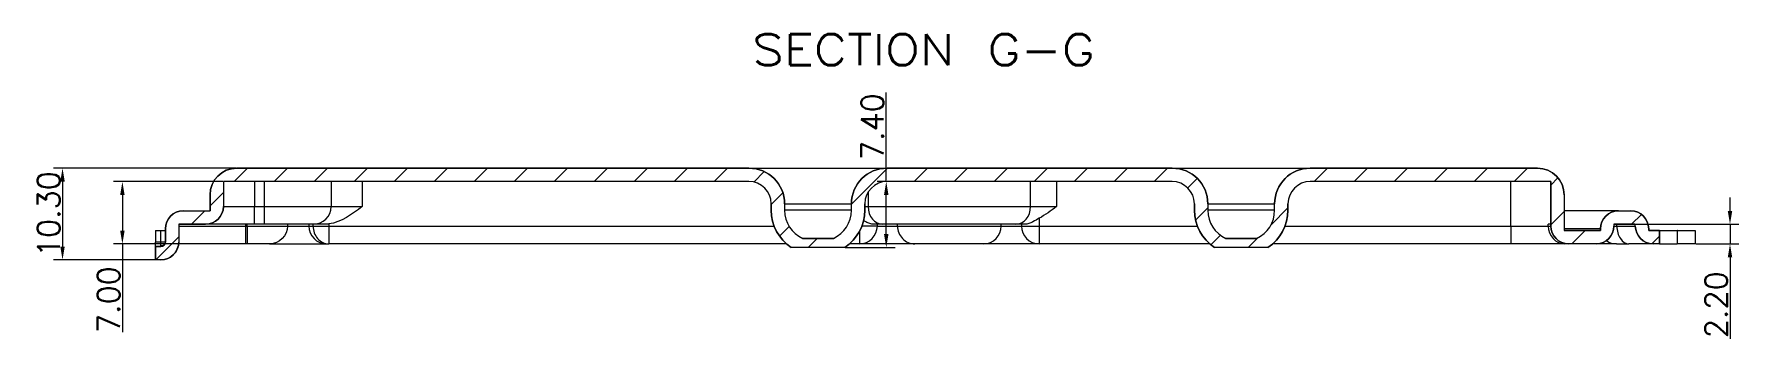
# Model space of a CAD drawing. Header units: millimetres. Extents: x 958 to 3026, y 447 to 1692.
# Drawn here: x 2532.4 to 2723.8, y 1078.8 to 1113.1 of the extents above; entities that cross this region are included whole.
import ezdxf

# ---------------------------------------------------------------- set-up
doc = ezdxf.new("R2010")
doc.units = ezdxf.units.MM
for name, color, linetype, true_color in [('1', 7, 'Continuous', 0xffffff), ('3', 7, 'Continuous', 0xffffff), ('Top', 7, 'Continuous', 0xffffff)]:
    doc.layers.add(name, color=color, linetype=linetype, true_color=true_color)
doc.layers.add('尺寸线层2', color=3, linetype='Continuous')
doc.styles.get("Standard").update_dxf_attribs({"font": 'txt', "bigfont": 'gbcbig.shx'})
doc.styles.add('标准', font='txt.shx')
doc.dimstyles.new('小粟 Standard', dxfattribs={"dimtxt": 2.5, "dimasz": 1.5, "dimexe": 1, "dimexo": 0.05, "dimgap": 0.3, "dimtad": 1, "dimzin": 0, "dimdsep": 46, "dimtxsty": 'Standard', "dimcen": 0.09, "dimadec": 1, "dimazin": 0, "dimtfac": 1, "dimtmove": 0, "dimatfit": 3, "dimfxl": 1, "dimtolj": 1, "dimtzin": 0, "dimlwd": 13, "dimlwe": 13, "dimarcsym": 0})

# ---------------------------------------------------------------- blocks, each defined once
blk = doc.blocks.new('*D44')
at = {"layer": 'Defpoints', "color": 0}
for p in [(2712.17, 1091.69), (2718.9, 1089.49), (2722.8, 1089.49)]:
    blk.add_point(p, dxfattribs=at)
at = {"layer": '尺寸线层2', "color": 0, "lineweight": 13}
for p, q in [((2722.8, 1093.19), (2722.8, 1094.69)), ((2712.22, 1091.69), (2723.8, 1091.69)), ((2722.8, 1091.69), (2722.8, 1089.49)), ((2718.95, 1089.49), (2723.8, 1089.49)), ((2722.8, 1087.99), (2722.8, 1078.81))]:
    blk.add_line(p, q, dxfattribs=at)
at = {"layer": '尺寸线层2', "color": 0}
for points in [[(2722.55, 1093.19), (2723.05, 1093.19), (2722.8, 1091.69)], [(2722.55, 1087.99), (2723.05, 1087.99), (2722.8, 1089.49)]]:
    blk.add_solid(points, dxfattribs=at)
at = {"layer": '尺寸线层2', "color": 0, "insert": (2721.25, 1082.65), "char_height": 2.5, "attachment_point": 5, "rotation": 90, "style": '标准'}
blk.add_mtext('\\A1;2.20', dxfattribs=at)
blk = doc.blocks.new('*D45')
at = {"layer": 'Defpoints', "color": 0}
for p in [(2553.68, 1096.49), (2542.35, 1089.49), (2548.67, 1089.49)]:
    blk.add_point(p, dxfattribs=at)
at = {"layer": '尺寸线层2', "color": 0, "lineweight": 13}
for p, q in [((2553.63, 1096.49), (2541.35, 1096.49)), ((2542.35, 1094.99), (2542.35, 1090.99)), ((2548.62, 1089.49), (2541.35, 1089.49)), ((2542.35, 1089.49), (2542.35, 1079.58))]:
    blk.add_line(p, q, dxfattribs=at)
at = {"layer": '尺寸线层2', "color": 0}
for points in [[(2542.1, 1094.99), (2542.6, 1094.99), (2542.35, 1096.49)], [(2542.1, 1090.99), (2542.6, 1090.99), (2542.35, 1089.49)]]:
    blk.add_solid(points, dxfattribs=at)
at = {"layer": '尺寸线层2', "color": 0, "insert": (2540.8, 1083.22), "char_height": 2.5, "attachment_point": 5, "rotation": 90, "style": '标准'}
blk.add_mtext('\\A1;7.00', dxfattribs=at)
blk = doc.blocks.new('*D46')
at = {"layer": 'Defpoints', "color": 0}
for p in [(2555.18, 1097.99), (2535.63, 1087.69), (2546.08, 1087.69)]:
    blk.add_point(p, dxfattribs=at)
at = {"layer": '尺寸线层2', "color": 0, "lineweight": 13}
for p, q in [((2555.13, 1097.99), (2534.63, 1097.99)), ((2535.63, 1096.49), (2535.63, 1089.19)), ((2546.03, 1087.69), (2534.63, 1087.69))]:
    blk.add_line(p, q, dxfattribs=at)
at = {"layer": '尺寸线层2', "color": 0}
for points in [[(2535.38, 1096.49), (2535.88, 1096.49), (2535.63, 1097.99)], [(2535.38, 1089.19), (2535.88, 1089.19), (2535.63, 1087.69)]]:
    blk.add_solid(points, dxfattribs=at)
at = {"layer": '尺寸线层2', "color": 0, "insert": (2534.08, 1092.84), "char_height": 2.5, "attachment_point": 5, "rotation": 90, "style": '标准'}
blk.add_mtext('\\A1;10.30', dxfattribs=at)
blk = doc.blocks.new('*D47')
at = {"layer": 'Defpoints', "color": 0}
for p in [(2628.09, 1096.49), (2628.18, 1096.49), (2623.43, 1089.09)]:
    blk.add_point(p, dxfattribs=at)
at = {"layer": '尺寸线层2', "color": 0, "lineweight": 13}
for p, q in [((2628.09, 1096.49), (2628.09, 1106.5)), ((2628.13, 1096.49), (2627.09, 1096.49)), ((2628.09, 1090.59), (2628.09, 1094.99)), ((2623.48, 1089.09), (2629.09, 1089.09))]:
    blk.add_line(p, q, dxfattribs=at)
at = {"layer": '尺寸线层2', "color": 0}
for points in [[(2627.84, 1094.99), (2628.34, 1094.99), (2628.09, 1096.49)], [(2627.84, 1090.59), (2628.34, 1090.59), (2628.09, 1089.09)]]:
    blk.add_solid(points, dxfattribs=at)
at = {"layer": '尺寸线层2', "color": 0, "insert": (2626.54, 1102.66), "char_height": 2.5, "attachment_point": 5, "rotation": 90, "style": '标准'}
blk.add_mtext('\\A1;7.40', dxfattribs=at)

msp = doc.modelspace()

# ---------------------------------------------------------------- hatches: boundary and pattern name
at = {"layer": 'Top', "linetype": 'Continuous', "lineweight": 13}
h = msp.add_hatch(dxfattribs=at)
h.set_pattern_fill('ANSI31', color=4, style=0)
h.set_pattern_definition([(45, (2255.053, 724.8045), (-2.245064, 2.245064), [])])
edge = h.paths.add_edge_path()
edge.add_line((2712.173, 1091.494), (2712.173, 1091.694))
edge.add_line((2712.173, 1091.694), (2709.773, 1091.694))
edge.add_line((2709.773, 1091.694), (2709.773, 1091.494))
edge.add_ellipse((2707.773, 1091.494), major_axis=(0, 2), ratio=1, start_angle=180, end_angle=270, ccw=False)
edge.add_line((2707.773, 1089.494), (2704.685, 1089.494))
edge.add_ellipse((2704.685, 1091.494), major_axis=(0, 2), ratio=1, start_angle=90, end_angle=180, ccw=False)
edge.add_line((2702.685, 1091.494), (2702.685, 1096.494))
edge.add_line((2702.685, 1096.494), (2675.685, 1096.494))
edge.add_arc((2675.685, 1093.994), 2.5, 90, 180)
edge.add_line((2673.185, 1093.994), (2673.185, 1093.269))
edge.add_ellipse((2668.185, 1093.269), major_axis=(0, 5), ratio=1, start_angle=213.36701, end_angle=270, ccw=False)
edge.add_line((2670.935, 1089.094), (2664.935, 1089.094))
edge.add_ellipse((2667.685, 1093.269), major_axis=(0, 5), ratio=1, start_angle=90, end_angle=146.63299, ccw=False)
edge.add_line((2662.685, 1093.269), (2662.685, 1093.994))
edge.add_arc((2660.185, 1093.994), 2.5, 0, 90)
edge.add_line((2660.185, 1096.494), (2628.185, 1096.494))
edge.add_arc((2628.185, 1093.994), 2.5, 90, 180)
edge.add_line((2625.685, 1093.994), (2625.685, 1093.269))
edge.add_ellipse((2620.685, 1093.269), major_axis=(0, 5), ratio=1, start_angle=213.36701, end_angle=270, ccw=False)
edge.add_line((2623.435, 1089.094), (2617.435, 1089.094))
edge.add_ellipse((2620.185, 1093.269), major_axis=(0, 5), ratio=1, start_angle=90, end_angle=146.63299, ccw=False)
edge.add_line((2615.185, 1093.269), (2615.185, 1093.994))
edge.add_arc((2612.685, 1093.994), 2.5, 0, 90)
edge.add_line((2612.685, 1096.494), (2553.685, 1096.494))
edge.add_line((2553.685, 1096.494), (2553.685, 1093.694))
edge.add_ellipse((2551.685, 1093.694), major_axis=(0, 2), ratio=1, start_angle=180, end_angle=270, ccw=False)
edge.add_line((2551.685, 1091.694), (2548.673, 1091.694))
edge.add_line((2548.673, 1091.694), (2548.673, 1089.694))
edge.add_ellipse((2546.673, 1089.694), major_axis=(0, 2), ratio=1, start_angle=180, end_angle=270, ccw=False)
edge.add_line((2546.673, 1087.694), (2546.085, 1087.694))
edge.add_line((2546.085, 1087.694), (2546.085, 1089.194))
edge.add_line((2546.085, 1089.194), (2546.673, 1089.194))
edge.add_arc((2546.673, 1089.694), 0.5, 270, 360)
edge.add_line((2547.173, 1089.694), (2547.173, 1091.194))
edge.add_ellipse((2549.173, 1091.194), major_axis=(0, 2), ratio=1, start_angle=360, end_angle=450, ccw=False)
edge.add_line((2549.173, 1093.194), (2552.185, 1093.194))
edge.add_line((2552.185, 1093.194), (2552.185, 1094.994))
edge.add_ellipse((2555.185, 1094.994), major_axis=(0, 3), ratio=1, start_angle=360, end_angle=450, ccw=False)
edge.add_line((2555.185, 1097.994), (2612.685, 1097.994))
edge.add_ellipse((2612.685, 1093.994), major_axis=(0, 4), ratio=1, start_angle=270, end_angle=360, ccw=False)
edge.add_line((2616.685, 1093.994), (2616.685, 1093.269))
edge.add_arc((2620.185, 1093.269), 3.5, 180, 245.1455)
edge.add_line((2618.714, 1090.094), (2622.156, 1090.094))
edge.add_arc((2620.685, 1093.269), 3.5, 294.8545, 360)
edge.add_line((2624.185, 1093.269), (2624.185, 1093.994))
edge.add_ellipse((2628.185, 1093.994), major_axis=(0, 4), ratio=1, start_angle=360, end_angle=450, ccw=False)
edge.add_line((2628.185, 1097.994), (2660.185, 1097.994))
edge.add_ellipse((2660.185, 1093.994), major_axis=(0, 4), ratio=1, start_angle=270, end_angle=360, ccw=False)
edge.add_line((2664.185, 1093.994), (2664.185, 1093.269))
edge.add_arc((2667.685, 1093.269), 3.5, 180, 245.1455)
edge.add_line((2666.214, 1090.094), (2669.656, 1090.094))
edge.add_arc((2668.185, 1093.269), 3.5, 294.8545, 360)
edge.add_line((2671.685, 1093.269), (2671.685, 1093.994))
edge.add_ellipse((2675.685, 1093.994), major_axis=(0, 4), ratio=1, start_angle=360, end_angle=450, ccw=False)
edge.add_line((2675.685, 1097.994), (2701.185, 1097.994))
edge.add_ellipse((2701.185, 1094.994), major_axis=(0, 3), ratio=1, start_angle=270, end_angle=360, ccw=False)
edge.add_line((2704.185, 1094.994), (2704.185, 1090.994))
edge.add_line((2704.185, 1090.994), (2708.273, 1090.994))
edge.add_line((2708.273, 1090.994), (2708.273, 1091.194))
edge.add_ellipse((2710.273, 1091.194), major_axis=(0, 2), ratio=1, start_angle=360, end_angle=450, ccw=False)
edge.add_line((2710.273, 1093.194), (2711.673, 1093.194))
edge.add_ellipse((2711.673, 1091.194), major_axis=(0, 2), ratio=1, start_angle=270, end_angle=360, ccw=False)
edge.add_line((2713.673, 1091.194), (2713.673, 1090.994))
edge.add_line((2713.673, 1090.994), (2714.885, 1090.994))
edge.add_line((2714.885, 1090.994), (2714.885, 1089.494))
edge.add_line((2714.885, 1089.494), (2714.173, 1089.494))
edge.add_ellipse((2714.173, 1091.494), major_axis=(0, 2), ratio=1, start_angle=90, end_angle=180, ccw=False)

# ---------------------------------------------------------------- linework, layer by layer
at = {"layer": '1', "color": 7, "linetype": 'Continuous', "lineweight": 20}
for p, q in [((2612.685, 1096.494), (2553.685, 1096.494)), ((2553.685, 1096.494), (2553.685, 1093.694)), ((2555.185, 1097.994), (2612.685, 1097.994)), ((2628.185, 1097.994), (2660.185, 1097.994)), ((2660.185, 1096.494), (2628.185, 1096.494)), ((2675.685, 1097.994), (2701.185, 1097.994)), ((2702.685, 1096.494), (2675.685, 1096.494)), ((2702.685, 1091.494), (2702.685, 1096.494)), ((2552.185, 1093.194), (2552.185, 1094.994)), ((2704.185, 1094.994), (2704.185, 1090.994)), ((2549.173, 1093.194), (2552.185, 1093.194)), ((2615.185, 1093.269), (2615.185, 1093.994)), ((2616.685, 1093.994), (2616.685, 1093.269)), ((2624.185, 1093.269), (2624.185, 1093.994)), ((2625.685, 1093.994), (2625.685, 1093.269)), ((2662.685, 1093.269), (2662.685, 1093.994)), ((2664.185, 1093.994), (2664.185, 1093.269)), ((2671.685, 1093.269), (2671.685, 1093.994)), ((2673.185, 1093.994), (2673.185, 1093.269)), ((2710.273, 1093.194), (2711.673, 1093.194)), ((2547.173, 1089.694), (2547.173, 1091.194)), ((2551.685, 1091.694), (2548.673, 1091.694)), ((2548.673, 1091.694), (2548.673, 1089.694)), ((2704.185, 1090.994), (2708.273, 1090.994)), ((2708.273, 1090.994), (2708.273, 1091.194)), ((2712.173, 1091.694), (2709.773, 1091.694)), ((2709.773, 1091.694), (2709.773, 1091.494)), ((2712.173, 1091.494), (2712.173, 1091.694)), ((2713.673, 1091.194), (2713.673, 1090.994)), ((2713.673, 1090.994), (2714.885, 1090.994)), ((2714.885, 1090.994), (2714.885, 1089.494)), ((2546.085, 1087.694), (2546.085, 1089.194)), ((2546.085, 1089.194), (2546.673, 1089.194)), ((2623.435, 1089.094), (2617.435, 1089.094)), ((2618.714, 1090.094), (2622.156, 1090.094)), ((2670.935, 1089.094), (2664.935, 1089.094)), ((2666.214, 1090.094), (2669.656, 1090.094)), ((2707.773, 1089.494), (2704.685, 1089.494)), ((2714.885, 1089.494), (2714.173, 1089.494)), ((2546.673, 1087.694), (2546.085, 1087.694))]:
    msp.add_line(p, q, dxfattribs=at)
at = {"layer": '1', "color": 7, "linetype": 'Continuous', "lineweight": 20, "extrusion": (0, 0, -1)}
for centre, radius, start, end in [((-2555.185, 1094.994), 3, 0, 90), ((-2612.685, 1093.994), 4, 90, 180), ((-2628.185, 1093.994), 4, 0, 90), ((-2660.185, 1093.994), 4, 90, 180), ((-2675.685, 1093.994), 4, 0, 90), ((-2701.185, 1094.994), 3, 90, 180), ((-2549.173, 1091.194), 2, 0, 90), ((-2551.685, 1093.694), 2, 180, 270), ((-2620.185, 1093.269), 5, 303.36701, 0), ((-2620.685, 1093.269), 5, 180, 236.63299), ((-2667.685, 1093.269), 5, 303.36701, 0), ((-2668.185, 1093.269), 5, 180, 236.63299), ((-2710.273, 1091.194), 2, 0, 90), ((-2711.673, 1091.194), 2, 90, 180), ((-2704.685, 1091.494), 2, 270, 0), ((-2707.773, 1091.494), 2, 180, 270), ((-2714.173, 1091.494), 2, 270, 0), ((-2546.673, 1089.694), 2, 180, 270)]:
    msp.add_arc(centre, radius, start, end, dxfattribs=at)
at = {"layer": '1', "color": 7, "linetype": 'Continuous', "lineweight": 20}
for centre, radius, start, end in [((2612.685, 1093.994), 2.5, 0, 90), ((2628.185, 1093.994), 2.5, 90, 180), ((2660.185, 1093.994), 2.5, 0, 90), ((2675.685, 1093.994), 2.5, 90, 180), ((2620.185, 1093.269), 3.5, 180, 245.1455), ((2620.685, 1093.269), 3.5, 294.8545, 0), ((2667.685, 1093.269), 3.5, 180, 245.1455), ((2668.185, 1093.269), 3.5, 294.8545, 0), ((2546.673, 1089.694), 0.5, 270, 0)]:
    msp.add_arc(centre, radius, start, end, dxfattribs=at)
at = {"layer": '3', "color": 7, "linetype": 'Continuous', "lineweight": 20}
for p, q in [((2553.685, 1096.494), (2553.685, 1093.694)), ((2612.685, 1096.494), (2553.685, 1096.494)), ((2612.685, 1097.994), (2555.185, 1097.994)), ((2612.685, 1097.994), (2628.185, 1097.994)), ((2660.185, 1097.994), (2628.185, 1097.994)), ((2660.185, 1096.494), (2628.185, 1096.494)), ((2660.185, 1097.994), (2675.685, 1097.994)), ((2701.185, 1097.994), (2675.685, 1097.994)), ((2702.685, 1096.494), (2675.685, 1096.494)), ((2702.685, 1096.494), (2702.685, 1091.494)), ((2552.185, 1094.994), (2552.185, 1093.194)), ((2704.185, 1094.994), (2704.185, 1090.994)), ((2549.173, 1093.194), (2552.185, 1093.194)), ((2615.185, 1093.994), (2615.185, 1093.269)), ((2616.685, 1093.994), (2616.685, 1093.269)), ((2624.185, 1093.269), (2624.185, 1093.994)), ((2625.685, 1093.269), (2625.685, 1093.994)), ((2662.685, 1093.994), (2662.685, 1093.269)), ((2664.185, 1093.994), (2664.185, 1093.269)), ((2671.685, 1093.269), (2671.685, 1093.994)), ((2673.185, 1093.269), (2673.185, 1093.994)), ((2710.273, 1093.194), (2704.185, 1093.194)), ((2710.273, 1093.194), (2711.673, 1093.194)), ((2546.085, 1090.994), (2546.085, 1089.684)), ((2546.085, 1090.994), (2546.673, 1090.994)), ((2546.673, 1090.994), (2547.173, 1090.994)), ((2547.173, 1091.194), (2547.173, 1089.694)), ((2548.673, 1091.694), (2548.673, 1089.694)), ((2548.673, 1091.694), (2551.685, 1091.694)), ((2557.185, 1091.694), (2551.685, 1091.694)), ((2558.29, 1091.694), (2557.185, 1091.694)), ((2563.781, 1091.694), (2558.29, 1091.694)), ((2560.873, 1091.694), (2560.873, 1091.494)), ((2563.273, 1091.694), (2563.273, 1091.494)), ((2565.073, 1091.694), (2563.781, 1091.694)), ((2627.72, 1091.694), (2626.644, 1091.694)), ((2627.092, 1091.494), (2627.092, 1091.694)), ((2642.626, 1091.694), (2627.72, 1091.694)), ((2643.702, 1091.694), (2642.626, 1091.694)), ((2643.255, 1091.694), (2643.255, 1091.494)), ((2702.685, 1091.694), (2702.395, 1091.694)), ((2708.273, 1090.994), (2704.185, 1090.994)), ((2708.273, 1091.194), (2708.273, 1090.994)), ((2709.773, 1091.694), (2709.773, 1091.494)), ((2709.773, 1091.694), (2712.173, 1091.694)), ((2712.173, 1091.494), (2712.173, 1091.694)), ((2713.673, 1090.994), (2713.673, 1091.194)), ((2714.885, 1090.994), (2713.673, 1090.994)), ((2714.885, 1089.494), (2714.885, 1090.994)), ((2714.885, 1090.994), (2716.885, 1090.994)), ((2716.905, 1090.994), (2716.885, 1090.994)), ((2716.905, 1090.994), (2718.905, 1090.994)), ((2718.905, 1090.994), (2718.905, 1089.494)), ((2546.673, 1089.194), (2546.085, 1089.194)), ((2546.085, 1089.194), (2546.085, 1087.694)), ((2556.173, 1089.494), (2548.673, 1089.494)), ((2556.373, 1089.494), (2556.173, 1089.494)), ((2558.873, 1089.494), (2556.373, 1089.494)), ((2558.873, 1089.494), (2565.273, 1089.494)), ((2565.273, 1089.494), (2565.52, 1089.494)), ((2616.906, 1089.494), (2565.52, 1089.494)), ((2623.435, 1089.094), (2617.435, 1089.094)), ((2622.156, 1090.094), (2618.714, 1090.094)), ((2625.092, 1089.494), (2623.962, 1089.494)), ((2631.303, 1089.494), (2625.092, 1089.494)), ((2639.043, 1089.494), (2631.303, 1089.494)), ((2645.255, 1089.494), (2639.043, 1089.494)), ((2664.408, 1089.494), (2645.255, 1089.494)), ((2670.935, 1089.094), (2664.935, 1089.094)), ((2669.656, 1090.094), (2666.214, 1090.094)), ((2698.185, 1089.494), (2671.463, 1089.494)), ((2704.267, 1089.494), (2698.185, 1089.494)), ((2704.685, 1089.494), (2704.267, 1089.494)), ((2707.773, 1089.494), (2704.685, 1089.494)), ((2710.073, 1089.494), (2707.773, 1089.494)), ((2710.073, 1089.494), (2711.451, 1089.494)), ((2714.173, 1089.494), (2711.451, 1089.494)), ((2714.885, 1089.494), (2714.173, 1089.494)), ((2714.885, 1089.494), (2716.885, 1089.494)), ((2716.905, 1089.494), (2716.885, 1089.494)), ((2718.905, 1089.494), (2716.905, 1089.494)), ((2546.673, 1087.694), (2546.085, 1087.694))]:
    msp.add_line(p, q, dxfattribs=at)
at = {"layer": '3', "color": 155, "linetype": 'Continuous', "lineweight": 13}
for p, q in [((2557.185, 1096.494), (2557.185, 1093.694)), ((2558.29, 1093.694), (2558.29, 1096.494)), ((2565.778, 1096.494), (2565.778, 1093.694)), ((2569.273, 1096.494), (2569.273, 1093.694)), ((2644.292, 1093.694), (2644.292, 1096.494)), ((2647.207, 1096.494), (2647.207, 1093.694)), ((2698.185, 1091.494), (2698.185, 1096.494)), ((2626.054, 1095.302), (2626.054, 1093.694)), ((2553.685, 1093.694), (2557.185, 1093.694)), ((2557.185, 1091.694), (2557.185, 1093.694)), ((2557.185, 1093.694), (2558.29, 1093.694)), ((2558.29, 1091.694), (2558.29, 1093.694)), ((2558.29, 1093.694), (2565.778, 1093.694)), ((2565.778, 1093.694), (2569.273, 1093.694)), ((2616.685, 1093.994), (2624.185, 1093.994)), ((2624.185, 1093.269), (2616.685, 1093.269)), ((2625.685, 1093.694), (2626.054, 1093.694)), ((2626.054, 1093.694), (2644.292, 1093.694)), ((2644.292, 1093.694), (2647.207, 1093.694)), ((2664.185, 1093.994), (2671.685, 1093.994)), ((2671.685, 1093.269), (2664.185, 1093.269)), ((2546.673, 1089.684), (2546.673, 1090.994)), ((2548.673, 1091.494), (2556.173, 1091.494)), ((2556.173, 1091.694), (2556.173, 1091.494)), ((2556.173, 1091.494), (2556.173, 1089.494)), ((2556.173, 1091.494), (2556.373, 1091.494)), ((2556.373, 1091.494), (2556.373, 1091.694)), ((2556.373, 1091.494), (2560.873, 1091.494)), ((2556.373, 1091.494), (2556.373, 1089.494)), ((2560.873, 1091.494), (2563.273, 1091.494)), ((2563.273, 1091.494), (2563.749, 1091.494)), ((2563.749, 1091.494), (2563.749, 1091.694)), ((2563.749, 1091.494), (2565.52, 1091.494)), ((2565.52, 1091.728), (2565.52, 1091.494)), ((2565.52, 1091.494), (2615.51, 1091.494)), ((2565.52, 1091.494), (2565.52, 1089.494)), ((2625.092, 1090.907), (2625.092, 1089.494)), ((2627.092, 1091.494), (2625.359, 1091.494)), ((2627.092, 1091.494), (2629.343, 1091.494)), ((2629.343, 1091.494), (2629.343, 1091.694)), ((2629.343, 1091.494), (2641.003, 1091.494)), ((2641.003, 1091.494), (2641.003, 1091.694)), ((2641.003, 1091.494), (2643.255, 1091.494)), ((2643.255, 1091.494), (2645.255, 1091.494)), ((2645.255, 1092.362), (2645.255, 1091.494)), ((2645.255, 1091.494), (2663.011, 1091.494)), ((2645.255, 1091.494), (2645.255, 1089.494)), ((2672.859, 1091.494), (2698.185, 1091.494)), ((2698.185, 1091.494), (2702.395, 1091.494)), ((2698.185, 1091.494), (2698.185, 1089.494)), ((2702.395, 1091.494), (2702.395, 1091.694)), ((2702.395, 1091.494), (2702.685, 1091.494)), ((2708.273, 1091.194), (2704.185, 1091.194)), ((2709.773, 1091.494), (2710.107, 1091.494)), ((2710.107, 1091.494), (2710.107, 1091.694)), ((2710.107, 1091.494), (2712.173, 1091.494)), ((2716.885, 1090.994), (2716.885, 1089.494)), ((2716.905, 1089.494), (2716.905, 1090.994)), ((2546.673, 1089.684), (2546.085, 1089.684))]:
    msp.add_line(p, q, dxfattribs=at)
at = {"layer": '3', "color": 7, "linetype": 'Continuous', "lineweight": 20}
for centre, radius, start, end in [((2555.185, 1094.994), 3, 90, 180), ((2612.685, 1093.994), 4, 0, 90), ((2612.685, 1093.994), 2.5, 0, 90), ((2628.185, 1093.994), 4, 90, 180), ((2628.185, 1093.994), 2.5, 90, 180), ((2660.185, 1093.994), 4, 0, 90), ((2660.185, 1093.994), 2.5, 0, 90), ((2675.685, 1093.994), 4, 90, 180), ((2675.685, 1093.994), 2.5, 90, 180), ((2701.185, 1094.994), 3, 0, 90), ((2549.173, 1091.194), 2, 90, 180), ((2551.685, 1093.694), 2, 270, 0), ((2620.185, 1093.269), 5, 180, 236.63299), ((2620.185, 1093.269), 3.5, 180, 245.1455), ((2620.685, 1093.269), 3.5, 294.8545, 0), ((2620.685, 1093.269), 5, 303.36701, 0), ((2667.685, 1093.269), 5, 180, 236.63299), ((2667.685, 1093.269), 3.5, 180, 245.1455), ((2668.185, 1093.269), 3.5, 294.8545, 0), ((2668.185, 1093.269), 5, 303.36701, 0), ((2710.273, 1091.194), 2, 90, 180), ((2711.673, 1091.194), 2, 0, 90), ((2565.273, 1091.494), 2, 180, 270), ((2625.092, 1091.494), 2, 270, 0), ((2645.255, 1091.494), 2, 180, 270), ((2704.685, 1091.494), 2, 180, 270), ((2707.773, 1091.494), 2, 270, 0), ((2714.173, 1091.494), 2, 180, 270), ((2546.673, 1089.694), 0.5, 270, 0), ((2546.673, 1089.694), 2, 270, 0), ((2546.683, 1089.694), 2, 270, 354.26083), ((2710.073, 1091.494), 2, 234.9, 270)]:
    msp.add_arc(centre, radius, start, end, dxfattribs=at)
at = {"layer": '3', "color": 7, "linetype": 'Continuous', "lineweight": 20, "extrusion": (0, 0, -1)}
msp.add_arc((-2558.873, 1091.494), 2, 180, 270, dxfattribs=at)
at = {"layer": '3', "color": 155, "linetype": 'Continuous', "lineweight": 13}
for centre, major_axis, ratio, start_param, end_param in [((2563.781, 1093.694), (0, -2), 0.9985114, 0, 1.5707963), ((2627.72, 1093.694), (0, -2), 0.8327614, 4.712389, 6.2831853), ((2642.626, 1093.694), (0, -2), 0.8327614, 0, 1.5707963), ((2565.52, 1091.494), (0, 2), 0.8852536, 1.5707963, 3.1415927), ((2631.303, 1091.494), (0, 2), 0.9797959, 1.5707963, 3.1415927), ((2639.043, 1091.494), (0, 2), 0.9797959, 3.1415927, 4.712389), ((2704.267, 1091.494), (0, -2), 0.9356706, 4.712389, 6.2831853), ((2711.451, 1091.494), (0, 2), 0.672, 1.5707963, 3.1415927)]:
    msp.add_ellipse(centre, major_axis=major_axis, ratio=ratio, start_param=start_param, end_param=end_param, dxfattribs=at)
at = {"layer": '3', "color": 7, "linetype": 'Continuous', "lineweight": 20}
for points in [[(2569.273, 1093.694), (2568.137, 1092.835), (2566.951, 1091.924), (2565.52, 1091.728)], [(2565.52, 1091.728), (2565.371, 1091.707), (2565.219, 1091.694), (2565.073, 1091.694)]]:
    msp.add_open_spline(points, degree=3, dxfattribs=at)
for points, knots in [([(2647.207, 1093.694), (2647.203, 1093.691), (2647.2, 1093.689), (2646.572, 1093.214), (2645.942, 1092.738), (2645.255, 1092.362)], [0, 0, 0, 0, 0.0050076, 0.0050076, 1, 1, 1, 1]), ([(2626.644, 1091.694), (2626.531, 1091.694), (2626.397, 1091.719), (2626.115, 1091.81), (2625.965, 1091.877), (2625.714, 1092.006), (2625.612, 1092.063), (2625.51, 1092.122)], [0, 0, 0, 0, 0.3763301, 0.3763301, 0.7491122, 0.7491122, 1, 1, 1, 1]), ([(2645.255, 1092.362), (2645.018, 1092.233), (2644.786, 1092.086), (2644.399, 1091.885), (2644.238, 1091.812), (2643.948, 1091.719), (2643.815, 1091.694), (2643.702, 1091.694)], [0, 0, 0, 0, 0.4228209, 0.4228209, 0.7201351, 0.7201351, 1, 1, 1, 1]), ([(2546.085, 1089.194), (2546.085, 1089.194), (2546.085, 1089.204), (2546.085, 1089.256), (2546.085, 1089.283), (2546.085, 1089.357), (2546.085, 1089.404), (2546.085, 1089.505), (2546.085, 1089.559), (2546.085, 1089.637), (2546.085, 1089.661), (2546.085, 1089.684)], [0, 0, 0, 0, 0.3397339, 0.3397339, 0.5412608, 0.5412608, 0.7451091, 0.7451091, 0.9254038, 0.9254038, 1, 1, 1, 1])]:
    msp.add_open_spline(points, degree=3, knots=knots, dxfattribs=at)
at = {"layer": '3', "color": 155, "linetype": 'Continuous', "lineweight": 13}
for points, degree, knots in [([(2547.173, 1089.722), (2547.17, 1089.683), (2547.16, 1089.563), (2547.057, 1089.405), (2546.876, 1089.284), (2546.745, 1089.269), (2546.673, 1089.261)], 3, [0, 0, 0, 0, 0.162267, 0.4992089, 0.7275463, 1, 1, 1, 1]), ([(2547.173, 1089.722), (2547.173, 1089.719), (2547.17, 1089.717), (2547.157, 1089.712), (2547.148, 1089.71), (2547.123, 1089.705), (2547.107, 1089.703), (2547.071, 1089.699), (2547.05, 1089.697), (2546.98, 1089.692), (2546.925, 1089.689), (2546.804, 1089.685), (2546.739, 1089.684), (2546.673, 1089.684)], 3, [0, 0, 0, 0, 0.125, 0.125, 0.25, 0.25, 0.375, 0.375, 0.5, 0.5, 0.75, 0.75, 1, 1, 1, 1]), ([(2546.673, 1089.261), (2546.673, 1089.263), (2546.673, 1089.266), (2546.673, 1089.27), (2546.673, 1089.273), (2546.673, 1089.292), (2546.673, 1089.311), (2546.673, 1089.331), (2546.673, 1089.354), (2546.673, 1089.401), (2546.673, 1089.426), (2546.673, 1089.451), (2546.673, 1089.478), (2546.673, 1089.54), (2546.673, 1089.575), (2546.673, 1089.611), (2546.673, 1089.648), (2546.673, 1089.684)], 5, [0, 0, 0, 0, 0, 0, 0.0658083, 0.0658083, 0.0658083, 0.0658083, 0.3845075, 0.3845075, 0.3845075, 0.3845075, 0.6670161, 0.6670161, 0.6670161, 0.6670161, 1, 1, 1, 1, 1, 1]), ([(2546.673, 1089.194), (2546.673, 1089.194), (2546.673, 1089.204), (2546.673, 1089.244), (2546.673, 1089.252), (2546.673, 1089.261)], 3, [0, 0, 0, 0, 0.826889, 0.826889, 1, 1, 1, 1])]:
    msp.add_open_spline(points, degree=degree, knots=knots, dxfattribs=at)

# ---------------------------------------------------------------- texts
at = {"layer": 'Top', "color": 6, "linetype": 'Continuous', "lineweight": -3, "insert": (2632.285, 1109.563), "char_height": 3.5, "attachment_point": 8, "line_spacing_factor": 0.903614, "style": '标准'}
msp.add_mtext('\\W1.1829;SECTION \\H3.50;G-G\\H3.50;', dxfattribs=at)

# ---------------------------------------------------------------- dimensions: what is measured, and where the dimension line sits
at = {"layer": '尺寸线层2'}
for base, p1, p2, picture, middle in [((2628.094, 1096.494), (2623.435, 1089.094), (2628.185, 1096.494), '*D47', (2628.094, 1102.657)), ((2542.348, 1089.494), (2553.685, 1096.494), (2548.673, 1089.494), '*D45', (2542.348, 1083.217)), ((2722.799, 1089.494), (2712.173, 1091.694), (2718.905, 1089.494), '*D44', (2722.799, 1082.652))]:
    dim = msp.add_linear_dim(base=base, p1=p1, p2=p2, angle=90, dimstyle='小粟 Standard', override={"dimtxsty": '标准'}, dxfattribs=at)
    dim.commit()
    dim.dimension.update_dxf_attribs({"geometry": picture, "text_midpoint": middle, "dimtype": 160})
dim = msp.add_linear_dim(base=(2535.63, 1087.694), p1=(2555.185, 1097.994), p2=(2546.085, 1087.694), angle=90, dimstyle='小粟 Standard', override={"dimtxsty": '标准'}, dxfattribs=at)
dim.commit()
dim.dimension.update_dxf_attribs({"geometry": '*D46', "text_midpoint": (2534.08, 1092.844)})

doc.saveas('drawing.dxf')
